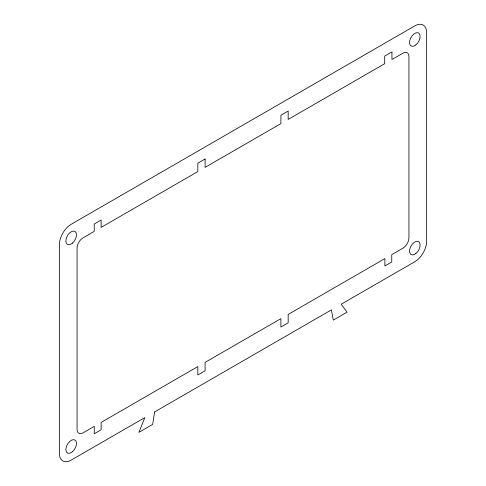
<?xml version="1.0" encoding="UTF-8"?>
<svg xmlns="http://www.w3.org/2000/svg" width="486" height="486" viewBox="0 0 486 486"><rect width="100%" height="100%" fill="white"/><g stroke="black" fill="none" stroke-linecap="round" stroke-linejoin="round"><path stroke-width="0.73" d="M154.627 411.934L152.665 424.406L138.917 432.346L144.81 417.602L71.169 460.12A16.664 9.623 -60 0 1 59.383 453.317L59.383 244.701A16.664 9.623 -60 0 1 71.169 224.289L414.831 25.88A16.664 9.623 -60 0 1 426.617 32.684L426.617 241.299A16.664 9.623 -60 0 1 414.831 261.711L341.19 304.224L347.083 312.164L333.335 320.098L331.373 309.898L154.627 411.934M205.098 158.983L197.832 163.181L197.832 171.57L101.118 227.412L101.118 220.037L94.241 224.01L94.241 231.379L82.948 237.897A8.329 4.811 -60 0 0 77.061 248.103L77.061 429.509A8.329 4.811 -60 0 0 82.948 432.911L94.241 426.392L94.241 433.761L101.118 429.794L101.118 422.425L197.832 366.584L197.832 374.973L205.098 370.782L205.098 362.386L280.902 318.628L280.902 327.017L288.168 322.819L288.168 314.43L384.882 258.588L384.882 265.964L391.759 261.99L391.759 254.621L403.052 248.103A8.329 4.811 -60 0 0 408.939 237.897L408.939 56.491A8.329 4.811 -60 0 0 403.052 53.089L391.953 59.499L391.953 51.899L384.687 56.097L384.687 63.69L288.168 119.416L288.168 111.027L280.902 115.218L280.902 123.614L205.098 167.372L205.098 158.983M415.87 253.51A7.497 4.331 -60 0 0 418.817 241.767A7.497 4.331 -60 0 0 409.813 249.039A7.497 4.331 -60 0 0 415.87 253.51M72.384 451.773A7.497 4.331 -60 0 0 75.032 440.091A7.497 4.331 -60 0 0 66.09 447.685A7.497 4.331 -60 0 0 72.384 451.773M72.347 243.182A7.497 4.331 -60 0 0 75.057 231.488A7.497 4.331 -60 0 0 66.102 239.021A7.497 4.331 -60 0 0 72.347 243.182M415.864 44.894A7.497 4.331 -60 0 0 418.817 33.145A7.497 4.331 -60 0 0 409.813 40.417A7.497 4.331 -60 0 0 415.864 44.894"/></g></svg>
